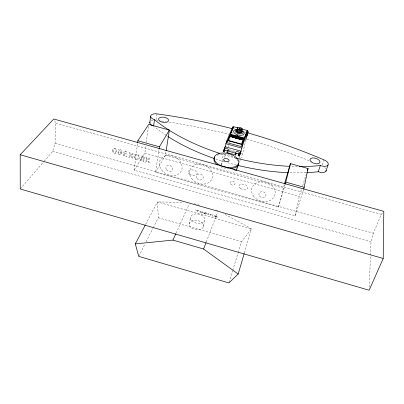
<?xml version="1.0" encoding="UTF-8"?>
<svg xmlns="http://www.w3.org/2000/svg" width="404" height="404" viewBox="0 0 404 404"><rect width="100%" height="100%" fill="white"/><g stroke="black" fill="none" stroke-linecap="round" stroke-linejoin="round"><path stroke-width="0.3" stroke-dasharray="2.02 1.52" d="M44.031 161.408L52.651 151.429L55.06 143.208L55.792 123.089L54.267 120.023M369.266 287.087L370.463 255.681M370.488 255.055L370.988 241.865L373.346 233.26L381.27 214.312L382.714 212.62M303.555 189.703L295.213 215.867L134.163 170.205L137.532 143.279M134.163 170.205L144.874 153.055L145.793 146.197M146.293 142.455L148.556 125.614M156.237 119.645L157.055 113.883M285.179 184.552L278.472 207.181L155.591 172.407L159.045 149.243M155.591 172.407L165.463 155.05L166.039 151.399M189.208 224.169L190.461 217.827M295.213 215.867L299.238 196.425L301.495 189.299M203.318 226.977A7.247 4.651 11.4 0 0 194.405 220.261A7.247 4.651 11.4 0 0 191.39 227.816A7.247 4.651 11.4 0 0 203.318 226.977L204.677 220.66A7.302 4.626 11.5 0 0 195.682 213.953A7.302 4.626 11.5 0 0 192.663 221.463A7.302 4.626 11.5 0 0 204.677 220.66M221.109 164.872L223.649 153.318M228.285 146.798L228.558 145.566M229.245 142.496L229.654 140.648M229.79 140.037L230.068 138.804M239.254 158.307L239.683 156.489M239.436 162.221L242.511 154.01L245.607 141.132M278.472 207.181L284.28 184.497M244.39 252.97L251.495 228.876L223.685 213.6M229.068 282.315L232.558 270.973M232.739 270.377L238.067 253.071M238.249 252.475L241.557 241.728L251.495 228.876L157.434 201.904L145.501 224.568M302.621 185.739L306.565 173.271M322.331 164.913L324.003 159.868M206.262 242.036L217.569 212.352M221.326 164.933L223.013 160.878M224.462 157.403L225.907 153.929M176.018 233.26L189.148 204.227M138.739 256.368L144.98 244.036M146.117 241.799L152.929 228.346M153.212 227.785L158.323 217.695L157.434 201.904L183.047 202.389M20.235 188.976L43.622 161.888M244.476 131.431L244.738 131.406M233.901 128.528L234.163 128.502L233.007 128.184M232.048 132.825L233.265 133.158M242.991 135.835L244.203 136.168M229.406 149.758L235.274 151.384M228.194 150.041L234.754 151.859M241.314 153.682L242.511 154.01M55.792 123.089L381.27 214.312M165.463 155.05L283.224 188.077M144.874 153.055L299.238 196.425M55.06 143.208L373.346 233.26M52.651 151.429L370.988 241.865M194.137 203.722L200.763 205.616M215.822 209.918L218.231 210.605M158.323 217.695L241.557 241.728M246.93 139.274A1216.601 877.155 -70.9 0 1 309.605 160.883M156.782 120.306A1216.601 877.155 -70.9 0 1 158.025 120.478M161.757 121.008A1216.601 877.155 -70.9 0 1 166.105 121.649M169.2 122.124A1216.601 877.155 -70.9 0 1 228.947 134.396M306.096 172.675A127.922 60.151 13.3 0 1 289.294 172.72M236.37 165.039A127.922 60.151 13.3 0 1 227.492 162.655M224.472 161.767A127.922 60.151 13.3 0 1 214.933 158.716M167.827 136.456A127.922 60.151 13.3 0 1 166.786 135.779M166.271 135.441A127.922 60.151 13.3 0 1 154.515 126.831M151.182 120.836A6.105 3.161 8.6 0 1 153.409 120.19M324.599 167.569A6.292 3.303 17.7 0 1 325.513 168.503M297.501 166.554A128.699 59.519 13.3 0 1 291.173 166.392M236.108 158.141A128.699 59.519 13.3 0 1 221.442 153.939M244.814 132.052A1255.662 901.137 -70.8 0 1 246.021 132.391M228.992 168.68A12.514 6.924 12.6 0 1 220.513 166.751M217.256 155.207A12.514 6.924 12.6 0 1 237.911 160.959M121.17 151.621L121.165 152.545C119.362 149.435 115.898 153.454 119.21 154.777C123.493 156.222 122.508 148.263 118.473 149.344L118.412 149.934L120.503 150.374L121.17 151.621M123.149 154.353L123.366 155.338L124.22 156.116L126.518 156.702L126.588 156.08C123.912 157.05 123.033 152.576 126.235 154.141L126.285 153.692L124.77 153.005L124.437 152.151L125.139 151.596L126.932 152.343L127.002 151.758C125.316 149.798 121.897 151.803 124.76 153.434L123.609 153.601L123.149 154.353M113.463 150.445C112.469 152.722 116.231 154.272 115.978 151.177C117.014 148.839 113.191 147.435 113.463 150.445M140.218 159.307L140.844 160.595L143.753 161.6L144.425 156.585C142.642 154.889 139.037 156.59 141.89 158.368L140.698 158.585L140.218 159.307M112.61 150.217C111.661 153.207 116.761 155.075 116.837 151.419C117.791 148.425 112.681 146.561 112.61 150.217M133.931 156.227C133.179 159.423 139.092 161.509 139.607 157.833C140.37 154.631 134.431 152.545 133.931 156.227M134.845 156.479C134.138 160.408 140.607 159.529 138.38 155.883A1.732 1.369 31.5 0 0 137.456 155.08L136.597 154.843A1.737 1.374 31.6 0 0 135.547 155.086L134.845 156.479M195.566 209.903L197.187 210.514L197.102 211.731L197.748 211.918L197.839 210.701L199.47 211.171L195.566 209.903M199.803 212.267C203.985 214.883 204.873 211.59 199.894 211.171C203.369 211.6 203.803 214.171 199.803 212.267M203.985 213.554L206.666 214.468L206.803 213.12L204.227 212.383L206.136 213.08L206.091 213.514L204.485 213.054L206.075 213.655L206.03 214.14L203.985 213.554M207.994 213.463L207.848 214.812L210.918 214.62L210.797 215.655L211.358 215.817L211.514 214.474L208.439 214.665L208.555 213.625L207.994 213.463M212.706 214.812L212.539 216.155L213.191 216.342L213.357 214.999L212.706 214.812M143.213 159.004C144.374 161.852 140.441 160.721 141.314 159.12L143.213 159.004M143.496 156.878L143.274 158.555L141.713 157.555L142.092 156.676L143.496 156.878M216.913 216.019L216.731 217.357L217.342 217.529L217.529 216.196L216.913 216.019M118.741 152.454C118.114 156.823 123.781 152.838 119.407 151.99L118.741 152.454M130.472 155.176L128.179 157.207L129.194 157.494L130.967 155.939L132.32 158.378L133.133 158.605L131.426 155.52L133.648 153.55L132.628 153.262L130.941 154.757L129.628 152.419L128.815 152.192L130.472 155.176M147.101 159.858L144.758 161.883L145.773 162.171L147.591 160.625L148.914 163.054L149.732 163.287L148.061 160.206L150.338 158.247L149.313 157.959L147.581 159.444L146.304 157.111L145.485 156.883L147.101 159.858M216.822 216.675L213.893 216.544L216.11 216.453L214.388 215.292L216.822 216.675M189.516 174.129A4.575 2.631 10.7 0 0 197.061 173.841A4.575 2.631 10.7 0 0 191.481 169.907A4.575 2.631 10.7 0 0 189.516 174.129M240.425 188.486A4.601 2.666 14.1 0 0 247.798 188.138A4.601 2.666 14.1 0 0 241.885 184.093A4.601 2.666 14.1 0 0 240.425 188.486M161.575 169.988A11.888 9.539 28 0 0 181.214 171.2A11.888 9.539 28 0 0 169.473 155.474A11.888 9.539 28 0 0 161.575 169.988M191.597 178.467A11.903 9.64 24.4 0 0 211.524 179.745A11.903 9.64 24.4 0 0 200.081 164.054A11.903 9.64 24.4 0 0 191.597 178.467M230.684 184.042A2.394 1.944 20.4 0 0 234.734 184.285A2.394 1.944 20.4 0 0 232.477 181.164A2.394 1.944 20.4 0 0 230.684 184.042M253.293 195.895A12.024 9.772 16.5 0 0 273.816 197.309A12.024 9.772 16.5 0 0 262.999 181.689A12.024 9.772 16.5 0 0 253.293 195.895M196.92 178.326A3.58 2.889 24.4 0 0 202.909 178.674A3.58 2.889 24.4 0 0 199.424 173.983A3.58 2.889 24.4 0 0 196.92 178.326M166.499 169.736A3.575 2.858 27.9 0 0 172.397 170.069A3.575 2.858 27.9 0 0 168.822 165.362A3.575 2.858 27.9 0 0 166.499 169.736M259.449 195.975A3.616 2.929 16.6 0 0 265.62 196.369A3.616 2.929 16.6 0 0 262.322 191.698A3.616 2.929 16.6 0 0 259.449 195.975"/><path stroke-width="0.61" d="M240.415 139.158C240.087 139.643 241.461 139.774 241.749 139.269C243.844 141.491 239.971 136.411 241.804 139.627M383.219 258.474L383.8 211.353L53.757 118.998L20.2 154.752L20.235 188.976L369.145 290.229L383.219 258.474L20.2 154.752M237.875 138.486C236.714 138.739 238.244 137.991 237.668 138.653C235.764 138.314 235.896 137.557 234.497 137.779C233.376 137.224 235.663 136.239 234.007 137.623M236.082 138.001L237.906 138.35M232.265 137.163C232.042 136.143 233.648 138.158 232.795 136.507C230.962 138.163 232.946 135.29 233.366 137.466M137.607 142.652L137.84 140.779L148.722 124.366L169.382 130.093L166.135 150.788M149.803 122.755L150.667 116.367M153.616 126.093L154.51 119.69A6.146 3.131 8.7 0 1 150.803 115.67A6.146 3.131 8.7 0 1 157.055 113.883A1255.662 901.137 -70.8 0 1 232.138 128.644M237.729 127.876L233.532 126.725L233.467 127.204L232.699 126.997L226.619 141.188L224.72 148.455M159.136 148.632L159.408 146.803L169.382 130.093M247.228 130.982L247.995 131.194L242.496 145.576L241.698 145.359L247.314 130.507L241.92 129.028M303.747 189.107L308.07 168.524L290.446 163.64L284.456 183.901M223.392 151.571L225.089 146.758L240.956 151.157L239.35 156.005L238.123 155.661L238.804 153.929A2.076 1.121 13.2 0 0 239.38 152.444A2.076 1.121 13.2 0 0 236.557 151.662A2.076 1.121 13.2 0 0 235.976 153.141L235.784 155.01L226.952 152.555L227.331 150.854L227.614 150.823A2.076 1.116 12.5 0 0 228.225 149.349A2.076 1.116 12.5 0 0 225.412 148.566A2.076 1.116 12.5 0 0 224.791 150.036L224.614 151.909L223.392 151.571L224.498 148.975M232.32 128.714L232.699 126.997M230.618 136.542C230.618 138.471 231.659 134.259 230.644 136.693M231.32 135.991L231.048 136.779L231.32 135.991L231.704 136.279L231.149 136.466L231.926 136.471L230.926 135.82L231.967 136.269L231.179 136.33M231.093 136.81L231.083 136.547M231.29 136.128L231.684 136.365L231.29 136.335M231.588 136.587L231.674 136.128M231.674 136.592L231.765 136.077M231.866 136.542L231.931 136.198M232.765 136.643L232.386 136.87L232.891 137.012L232.795 136.507M232.012 137.001L232.946 136.36M233.896 137.562L232.78 137.304L232.987 137.148M233.456 137.35L233.234 137.198M233.891 136.931C233.961 135.517 235.315 138.198 234.598 137.017M233.992 137.249L234.431 137.138M234.163 136.774L234.562 137.118M234.456 137.264L234.578 136.951M234.497 137.779L234.083 137.133M234.537 137.355L234.835 137.113M234.81 137.183L234.638 136.865M234.608 137.501C238.37 137.052 233.754 138.638 234.638 137.219M234.714 137.325L234.8 136.981M235.355 138.017L235.264 137.744M236.699 131.229L237.557 127.785C238.9 126.836 241.006 127.371 242.016 128.588L241.269 132.487C239.936 133.456 237.815 132.916 236.815 131.684L237.557 127.785M235.214 137.921L235.451 137.623M236.815 131.684L237.395 128.179M235.471 137.724L235.886 137.36L235.981 137.865L235.471 137.724L235.886 137.36M237.209 132.133L237.911 129.083L237.517 128.634M235.956 138.153L236.022 137.779M236.906 137.491L236.456 138.319L236.032 137.208M237.825 132.527L238.527 129.477L237.911 129.083M236.673 138.345C236.593 137.395 237.774 137.39 237.188 137.85M237.027 138.415L237.299 138.496M237.244 137.774L237.527 137.643M238.592 132.82L239.299 129.765L238.527 129.477M238.234 138.001C238.335 137.976 237.895 139.456 238.264 137.87C239.193 137.804 237.961 139.188 239.032 139.026L237.926 138.557L239.269 138.724L238.663 138.875M239.421 132.966L240.127 129.916L241.557 129.74L242.142 129.043M238.355 138.764L238.885 138.017M240.198 132.956L240.91 129.906M240.37 139.239L240.208 138.552L239.688 139.208L239.224 139.082L239.269 138.724M239.229 139.062L240.355 138.4L240.789 139.511M240.845 132.79L241.557 129.74M239.693 139.188L239.638 138.905M241.451 131.027L242.016 128.588M239.562 139.133C239.678 138.41 240.86 139.264 240.208 139.355M240.178 138.688L239.799 138.915L240.309 139.057L240.208 138.552M239.36 139.072L240.319 138.39M241.749 139.269L240.718 139.461L240.355 138.4M240.799 139.491L241.718 139.218M241.365 139.385L241.718 139.405L241.183 138.648M241.355 139.668L241.284 139.471M242.299 139.026C241.743 139.713 243.173 138.567 241.85 139.299L241.693 138.89M242.44 139.804L242.223 139.663M242.42 139.203L242.688 139.062M237.522 165.584L236.365 170.432L238.34 165.155M240.264 154.06L242.496 145.576M245.753 140.521L247.995 131.194M285.355 183.956L290.446 163.64M226.619 141.188L227.412 141.41L233.532 126.725M241.698 145.359L247.314 130.507M233.936 136.734L233.663 137.461M236.991 138.36L237.305 137.628M145.208 225.124L135.315 243.915L138.739 256.368L228.881 282.911L238.173 274.053L244.208 253.571M307.318 170.897L308.07 168.524M306.727 172.644A127.922 60.151 13.3 0 0 318.281 171.73L320.332 165.504A6.333 3.272 17.6 0 0 328.018 165.029A6.333 3.272 17.6 0 0 324.003 159.868A1255.662 901.137 -70.8 0 0 247.824 132.906M325.942 171.205L328.033 165.009M238.173 274.053L203.601 249.021L206.04 242.617M247.036 135.183L248.117 132.335L246.637 136.84M239.35 156.005L240.552 152.848M242.647 139.218L242.132 139.052M241.385 139.537L240.244 139.198M241.829 138.991L241.153 138.784M239.724 139.057L239.39 138.936M241.269 132.487L241.43 132.088M238.845 138.168L238.188 137.966M237.754 136.678L237.916 136.279A0.571 0.293 12.9 0 0 237.481 135.855A0.571 0.293 12.9 0 0 236.82 135.981L236.663 136.375M237.486 137.794L236.875 137.628M235.386 137.88L234.527 137.643M234.088 137.522L232.82 137.153M233.724 136.759L234.608 136.996M232.3 137.007L231.835 136.88M227.412 141.41L233.224 127.775M135.315 243.915L172.932 240.092L175.76 233.83M236.037 138.148L235.421 137.754M241.92 139.223L242.456 139.072M238.123 155.661L238.405 155.631M226.952 152.555L227.23 152.525M239.299 129.765L240.127 129.916M230.346 134.199L236.668 135.936A0.732 0.379 12.9 0 1 237.512 135.779A0.732 0.379 12.9 0 1 238.072 136.325L244.405 138.067M230.179 134.588L244.248 138.466M232.876 136.481L233.204 137.33M235.961 137.335L236.335 138.234M232.33 136.906L232.901 137.062M239.754 138.951L240.324 139.107M241.764 139.784L242.4 139.956M227.634 140.562L241.925 144.511M226.291 142.461L242.158 146.849M225.765 143.683L241.683 148.086M223.766 149.864L224.993 150.202M227.331 150.854L236.178 153.308M238.527 153.959L239.754 154.303M137.84 140.779L159.408 146.803M285.886 182.169L304.318 187.325M233.977 169.766L235.769 170.266M172.932 240.092L203.601 249.021M235.784 155.01L235.577 154.848A2.071 1.121 13.2 0 1 235.345 154.54M242.193 139.794L241.885 139.355M234.36 137.335L234.578 137.633M235.855 137.491L235.981 137.865M153.182 125.942A6.105 3.161 8.6 0 1 149.95 122.028M288.062 172.67A127.922 60.151 13.3 0 1 237.557 165.332M214.347 158.514A127.922 60.151 13.3 0 1 168.347 136.789M326.21 170.382A6.292 3.303 17.7 0 1 318.281 171.73M320.332 165.504A128.699 59.519 13.3 0 1 299.389 166.564M289.936 166.342A128.699 59.519 13.3 0 1 236.108 158.141M219.71 153.384A128.699 59.519 13.3 0 1 154.51 119.69M238.567 163.519A12.529 6.913 12.6 0 1 218.337 164.282A12.529 6.913 12.6 0 1 222.569 153A12.529 6.913 12.6 0 1 238.567 163.519A12.514 6.924 12.6 0 1 230.038 168.675M217.392 164.938A12.514 6.924 12.6 0 1 214.731 157.136M241.663 130.527A4.02 2.06 13 0 1 241.784 133.643A4.02 2.06 13 0 1 235.976 132.456A4.02 2.06 13 0 1 236.89 129.553M247.293 133.214A1.97 1.005 13.3 0 1 247.016 133.391M247.48 132.724A1.97 1.005 13.3 0 1 247.45 132.987M241.668 130.391A5.424 2.783 13 0 1 242.688 134.981A5.424 2.783 13 0 1 234.381 133.093A5.424 2.783 13 0 1 237.224 129.381M224.634 150.399A2.071 1.121 12.5 0 1 227.502 150.768M247.086 134.37A1.964 1.01 13.3 0 1 247.056 134.633M235.759 153.49A2.071 1.121 13.2 0 1 238.976 154.141M243.642 138.582L241.511 144.102L228.26 140.441L230.578 134.981L243.642 138.582M311.151 161.782A5.166 2.676 17.2 0 0 319.68 162.863A5.166 2.676 17.2 0 0 314.15 157.954A5.166 2.676 17.2 0 0 311.151 161.782M159.939 121.15A5.06 2.591 9 0 0 168.387 121.084A5.06 2.591 9 0 0 162.428 117.094A5.06 2.591 9 0 0 159.939 121.15M224.528 160.984A2.783 1.535 12.6 0 0 229.043 160.848A2.783 1.535 12.6 0 0 225.528 158.494A2.783 1.535 12.6 0 0 224.528 160.984M239.244 128.836A0.808 0.409 13 0 0 240.547 128.826A0.808 0.409 13 0 0 239.516 128.174A0.808 0.409 13 0 0 239.244 128.836"/></g></svg>
